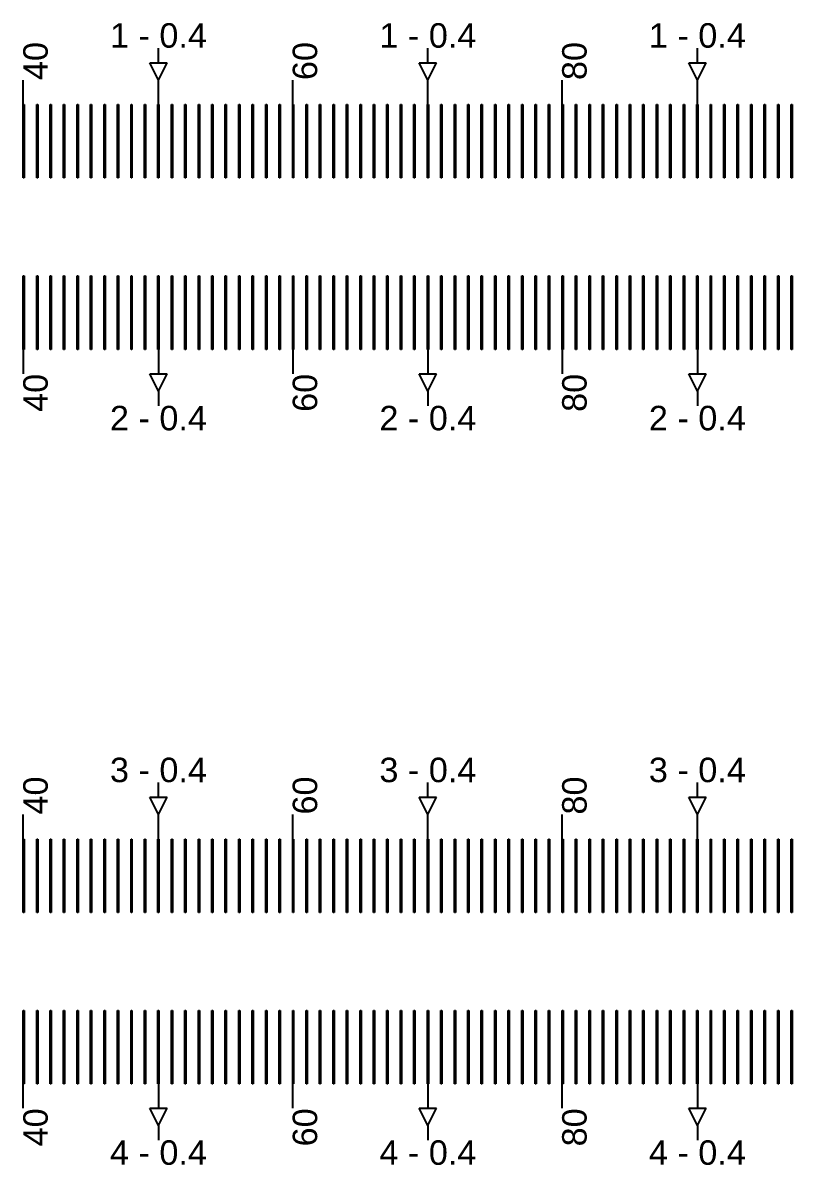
# Model space of a CAD drawing. Extents: x -119394 to 128420, y 74496 to 185496.
# Drawn here: x 38350.1 to 38664.2, y 157262.7 to 157729.2 of the extents above; entities that cross this region are included whole.
import ezdxf

# ---------------------------------------------------------------- set-up
doc = ezdxf.new("R2010")
doc.units = 13
doc.layers.add('CL - Label-1', color=120, linetype='Continuous')
doc.layers.add('CL - Label-2', color=132, linetype='Continuous')
doc.layers.add('CL - Sub-Micro', color=7, linetype='Continuous', true_color=0x47d1ff)
doc.styles.get("Standard").update_dxf_attribs({"font": 'arial.ttf'})

msp = doc.modelspace()

# ---------------------------------------------------------------- linework, layer by layer
for p, q in [((38405.49, 157712.94), (38405.49, 157718.94)), ((38515.49, 157712.94), (38515.49, 157718.94)), ((38625.49, 157712.94), (38625.49, 157718.94)), ((38350.29, 157695.86), (38350.29, 157705.86)), ((38405.49, 157695.86), (38405.49, 157705.86)), ((38460.29, 157695.86), (38460.29, 157705.86)), ((38515.49, 157695.86), (38515.49, 157705.86)), ((38570.29, 157695.86), (38570.29, 157705.86)), ((38625.49, 157695.86), (38625.49, 157705.86)), ((38350.29, 157595.86), (38350.29, 157585.86)), ((38405.49, 157595.86), (38405.49, 157585.86)), ((38460.29, 157595.86), (38460.29, 157585.86)), ((38515.49, 157595.86), (38515.49, 157585.86)), ((38570.29, 157595.86), (38570.29, 157585.86)), ((38625.49, 157595.86), (38625.49, 157585.86)), ((38405.49, 157578.79), (38405.49, 157572.79)), ((38515.49, 157578.79), (38515.49, 157572.79)), ((38625.49, 157578.79), (38625.49, 157572.79)), ((38405.49, 157412.94), (38405.49, 157418.94)), ((38515.49, 157412.94), (38515.49, 157418.94)), ((38625.49, 157412.94), (38625.49, 157418.94)), ((38350.29, 157395.86), (38350.29, 157405.86)), ((38405.49, 157395.86), (38405.49, 157405.86)), ((38460.29, 157395.86), (38460.29, 157405.86)), ((38515.49, 157395.86), (38515.49, 157405.86)), ((38570.29, 157395.86), (38570.29, 157405.86)), ((38625.49, 157395.86), (38625.49, 157405.86)), ((38350.29, 157285.86), (38350.29, 157295.86)), ((38405.49, 157295.86), (38405.49, 157285.86)), ((38460.29, 157285.86), (38460.29, 157295.86)), ((38515.49, 157295.86), (38515.49, 157285.86)), ((38570.29, 157285.86), (38570.29, 157295.86)), ((38625.49, 157295.86), (38625.49, 157285.86)), ((38405.49, 157278.79), (38405.49, 157272.79)), ((38515.49, 157278.79), (38515.49, 157272.79)), ((38625.49, 157278.79), (38625.49, 157272.79))]:
    msp.add_line(p, q)
at = {"layer": 'CL - Label-2'}
for p, q in [((38405.49, 157705.86), (38401.95, 157712.96)), ((38401.95, 157712.96), (38409.02, 157712.96)), ((38405.49, 157705.86), (38409.02, 157712.96)), ((38515.49, 157705.86), (38511.95, 157712.96)), ((38511.95, 157712.96), (38519.02, 157712.96)), ((38515.49, 157705.86), (38519.02, 157712.96)), ((38625.49, 157705.86), (38621.95, 157712.96)), ((38621.95, 157712.96), (38629.02, 157712.96)), ((38625.49, 157705.86), (38629.02, 157712.96)), ((38405.49, 157578.79), (38401.95, 157585.89)), ((38401.95, 157585.89), (38409.02, 157585.89)), ((38405.49, 157578.79), (38409.02, 157585.89)), ((38515.49, 157578.79), (38511.95, 157585.89)), ((38511.95, 157585.89), (38519.02, 157585.89)), ((38515.49, 157578.79), (38519.02, 157585.89)), ((38625.49, 157578.79), (38621.95, 157585.89)), ((38621.95, 157585.89), (38629.02, 157585.89)), ((38625.49, 157578.79), (38629.02, 157585.89)), ((38405.49, 157405.86), (38401.95, 157412.96)), ((38401.95, 157412.96), (38409.02, 157412.96)), ((38405.49, 157405.86), (38409.02, 157412.96)), ((38515.49, 157405.86), (38511.95, 157412.96)), ((38511.95, 157412.96), (38519.02, 157412.96)), ((38515.49, 157405.86), (38519.02, 157412.96)), ((38625.49, 157405.86), (38621.95, 157412.96)), ((38621.95, 157412.96), (38629.02, 157412.96)), ((38625.49, 157405.86), (38629.02, 157412.96)), ((38405.49, 157278.79), (38401.95, 157285.89)), ((38401.95, 157285.89), (38409.02, 157285.89)), ((38405.49, 157278.79), (38409.02, 157285.89)), ((38515.49, 157278.79), (38511.95, 157285.89)), ((38511.95, 157285.89), (38519.02, 157285.89)), ((38515.49, 157278.79), (38519.02, 157285.89)), ((38625.49, 157278.79), (38621.95, 157285.89)), ((38621.95, 157285.89), (38629.02, 157285.89)), ((38625.49, 157278.79), (38629.02, 157285.89))]:
    msp.add_line(p, q, dxfattribs=at)
at = {"layer": 'CL - Sub-Micro'}
for p, q in [((38350.29, 157695.86), (38350.69, 157695.86)), ((38350.29, 157665.86), (38350.29, 157695.86)), ((38350.69, 157695.86), (38350.69, 157665.86)), ((38355.79, 157695.86), (38356.19, 157695.86)), ((38355.79, 157665.86), (38355.79, 157695.86)), ((38356.19, 157695.86), (38356.19, 157665.86)), ((38361.29, 157695.86), (38361.69, 157695.86)), ((38361.29, 157665.86), (38361.29, 157695.86)), ((38361.69, 157695.86), (38361.69, 157665.86)), ((38366.79, 157695.86), (38367.19, 157695.86)), ((38366.79, 157665.86), (38366.79, 157695.86)), ((38367.19, 157695.86), (38367.19, 157665.86)), ((38372.29, 157695.86), (38372.69, 157695.86)), ((38372.29, 157665.86), (38372.29, 157695.86)), ((38372.69, 157695.86), (38372.69, 157665.86)), ((38377.79, 157695.86), (38378.19, 157695.86)), ((38377.79, 157665.86), (38377.79, 157695.86)), ((38378.19, 157695.86), (38378.19, 157665.86)), ((38383.29, 157695.86), (38383.69, 157695.86)), ((38383.29, 157665.86), (38383.29, 157695.86)), ((38383.69, 157695.86), (38383.69, 157665.86)), ((38388.79, 157695.86), (38389.19, 157695.86)), ((38388.79, 157665.86), (38388.79, 157695.86)), ((38389.19, 157695.86), (38389.19, 157665.86)), ((38394.29, 157695.86), (38394.69, 157695.86)), ((38394.29, 157665.86), (38394.29, 157695.86)), ((38394.69, 157695.86), (38394.69, 157665.86)), ((38399.79, 157695.86), (38400.19, 157695.86)), ((38399.79, 157665.86), (38399.79, 157695.86)), ((38400.19, 157695.86), (38400.19, 157665.86)), ((38405.29, 157695.86), (38405.69, 157695.86)), ((38405.29, 157665.86), (38405.29, 157695.86)), ((38405.69, 157695.86), (38405.69, 157665.86)), ((38410.79, 157695.86), (38411.19, 157695.86)), ((38410.79, 157665.86), (38410.79, 157695.86)), ((38411.19, 157695.86), (38411.19, 157665.86)), ((38416.29, 157695.86), (38416.69, 157695.86)), ((38416.29, 157665.86), (38416.29, 157695.86)), ((38416.69, 157695.86), (38416.69, 157665.86)), ((38421.79, 157695.86), (38422.19, 157695.86)), ((38421.79, 157665.86), (38421.79, 157695.86)), ((38422.19, 157695.86), (38422.19, 157665.86)), ((38427.29, 157695.86), (38427.69, 157695.86)), ((38427.29, 157665.86), (38427.29, 157695.86)), ((38427.69, 157695.86), (38427.69, 157665.86)), ((38432.79, 157695.86), (38433.19, 157695.86)), ((38432.79, 157665.86), (38432.79, 157695.86)), ((38433.19, 157695.86), (38433.19, 157665.86)), ((38438.29, 157695.86), (38438.69, 157695.86)), ((38438.29, 157665.86), (38438.29, 157695.86)), ((38438.69, 157695.86), (38438.69, 157665.86)), ((38443.79, 157695.86), (38444.19, 157695.86)), ((38443.79, 157665.86), (38443.79, 157695.86)), ((38444.19, 157695.86), (38444.19, 157665.86)), ((38449.29, 157695.86), (38449.69, 157695.86)), ((38449.29, 157665.86), (38449.29, 157695.86)), ((38449.69, 157695.86), (38449.69, 157665.86)), ((38454.79, 157695.86), (38455.19, 157695.86)), ((38454.79, 157665.86), (38454.79, 157695.86)), ((38455.19, 157695.86), (38455.19, 157665.86)), ((38460.29, 157695.86), (38460.69, 157695.86)), ((38460.29, 157665.86), (38460.29, 157695.86)), ((38460.69, 157695.86), (38460.69, 157665.86)), ((38465.79, 157695.86), (38466.19, 157695.86)), ((38465.79, 157665.86), (38465.79, 157695.86)), ((38466.19, 157695.86), (38466.19, 157665.86)), ((38471.29, 157695.86), (38471.69, 157695.86)), ((38471.29, 157665.86), (38471.29, 157695.86)), ((38471.69, 157695.86), (38471.69, 157665.86)), ((38476.79, 157695.86), (38477.19, 157695.86)), ((38476.79, 157665.86), (38476.79, 157695.86)), ((38477.19, 157695.86), (38477.19, 157665.86)), ((38482.29, 157695.86), (38482.69, 157695.86)), ((38482.29, 157665.86), (38482.29, 157695.86)), ((38482.69, 157695.86), (38482.69, 157665.86)), ((38487.79, 157695.86), (38488.19, 157695.86)), ((38487.79, 157665.86), (38487.79, 157695.86)), ((38488.19, 157695.86), (38488.19, 157665.86)), ((38493.29, 157695.86), (38493.69, 157695.86)), ((38493.29, 157665.86), (38493.29, 157695.86)), ((38493.69, 157695.86), (38493.69, 157665.86)), ((38498.79, 157695.86), (38499.19, 157695.86)), ((38498.79, 157665.86), (38498.79, 157695.86)), ((38499.19, 157695.86), (38499.19, 157665.86)), ((38504.29, 157695.86), (38504.69, 157695.86)), ((38504.29, 157665.86), (38504.29, 157695.86)), ((38504.69, 157695.86), (38504.69, 157665.86)), ((38509.79, 157695.86), (38510.19, 157695.86)), ((38509.79, 157665.86), (38509.79, 157695.86)), ((38510.19, 157695.86), (38510.19, 157665.86)), ((38515.29, 157695.86), (38515.69, 157695.86)), ((38515.29, 157665.86), (38515.29, 157695.86)), ((38515.69, 157695.86), (38515.69, 157665.86)), ((38520.79, 157695.86), (38521.19, 157695.86)), ((38520.79, 157665.86), (38520.79, 157695.86)), ((38521.19, 157695.86), (38521.19, 157665.86)), ((38526.29, 157695.86), (38526.69, 157695.86)), ((38526.29, 157665.86), (38526.29, 157695.86)), ((38526.69, 157695.86), (38526.69, 157665.86)), ((38531.79, 157695.86), (38532.19, 157695.86)), ((38531.79, 157665.86), (38531.79, 157695.86)), ((38532.19, 157695.86), (38532.19, 157665.86)), ((38537.29, 157695.86), (38537.69, 157695.86)), ((38537.29, 157665.86), (38537.29, 157695.86)), ((38537.69, 157695.86), (38537.69, 157665.86)), ((38542.79, 157695.86), (38543.19, 157695.86)), ((38542.79, 157665.86), (38542.79, 157695.86)), ((38543.19, 157695.86), (38543.19, 157665.86)), ((38548.29, 157695.86), (38548.69, 157695.86)), ((38548.29, 157665.86), (38548.29, 157695.86)), ((38548.69, 157695.86), (38548.69, 157665.86)), ((38553.79, 157695.86), (38554.19, 157695.86)), ((38553.79, 157665.86), (38553.79, 157695.86)), ((38554.19, 157695.86), (38554.19, 157665.86)), ((38559.29, 157695.86), (38559.69, 157695.86)), ((38559.29, 157665.86), (38559.29, 157695.86)), ((38559.69, 157695.86), (38559.69, 157665.86)), ((38564.79, 157695.86), (38565.19, 157695.86)), ((38564.79, 157665.86), (38564.79, 157695.86)), ((38565.19, 157695.86), (38565.19, 157665.86)), ((38570.29, 157695.86), (38570.69, 157695.86)), ((38570.29, 157665.86), (38570.29, 157695.86)), ((38570.69, 157695.86), (38570.69, 157665.86)), ((38575.79, 157695.86), (38576.19, 157695.86)), ((38575.79, 157665.86), (38575.79, 157695.86)), ((38576.19, 157695.86), (38576.19, 157665.86)), ((38581.29, 157695.86), (38581.69, 157695.86)), ((38581.29, 157665.86), (38581.29, 157695.86)), ((38581.69, 157695.86), (38581.69, 157665.86)), ((38586.79, 157695.86), (38587.19, 157695.86)), ((38586.79, 157665.86), (38586.79, 157695.86)), ((38587.19, 157695.86), (38587.19, 157665.86)), ((38592.29, 157695.86), (38592.69, 157695.86)), ((38592.29, 157665.86), (38592.29, 157695.86)), ((38592.69, 157695.86), (38592.69, 157665.86)), ((38597.79, 157695.86), (38598.19, 157695.86)), ((38597.79, 157665.86), (38597.79, 157695.86)), ((38598.19, 157695.86), (38598.19, 157665.86)), ((38603.29, 157695.86), (38603.69, 157695.86)), ((38603.29, 157665.86), (38603.29, 157695.86)), ((38603.69, 157695.86), (38603.69, 157665.86)), ((38608.79, 157695.86), (38609.19, 157695.86)), ((38608.79, 157665.86), (38608.79, 157695.86)), ((38609.19, 157695.86), (38609.19, 157665.86)), ((38614.29, 157695.86), (38614.69, 157695.86)), ((38614.29, 157665.86), (38614.29, 157695.86)), ((38614.69, 157695.86), (38614.69, 157665.86)), ((38619.79, 157695.86), (38620.19, 157695.86)), ((38619.79, 157665.86), (38619.79, 157695.86)), ((38620.19, 157695.86), (38620.19, 157665.86)), ((38625.29, 157695.86), (38625.69, 157695.86)), ((38625.29, 157665.86), (38625.29, 157695.86)), ((38625.69, 157695.86), (38625.69, 157665.86)), ((38630.79, 157695.86), (38631.19, 157695.86)), ((38630.79, 157665.86), (38630.79, 157695.86)), ((38631.19, 157695.86), (38631.19, 157665.86)), ((38636.29, 157695.86), (38636.69, 157695.86)), ((38636.29, 157665.86), (38636.29, 157695.86)), ((38636.69, 157695.86), (38636.69, 157665.86)), ((38641.79, 157695.86), (38642.19, 157695.86)), ((38641.79, 157665.86), (38641.79, 157695.86)), ((38642.19, 157695.86), (38642.19, 157665.86)), ((38647.29, 157695.86), (38647.69, 157695.86)), ((38647.29, 157665.86), (38647.29, 157695.86)), ((38647.69, 157695.86), (38647.69, 157665.86)), ((38652.79, 157695.86), (38653.19, 157695.86)), ((38652.79, 157665.86), (38652.79, 157695.86)), ((38653.19, 157695.86), (38653.19, 157665.86)), ((38658.29, 157695.86), (38658.69, 157695.86)), ((38658.29, 157665.86), (38658.29, 157695.86)), ((38658.69, 157695.86), (38658.69, 157665.86)), ((38663.79, 157695.86), (38664.19, 157695.86)), ((38663.79, 157665.86), (38663.79, 157695.86)), ((38664.19, 157695.86), (38664.19, 157665.86)), ((38350.69, 157665.86), (38350.29, 157665.86)), ((38356.19, 157665.86), (38355.79, 157665.86)), ((38361.69, 157665.86), (38361.29, 157665.86)), ((38367.19, 157665.86), (38366.79, 157665.86)), ((38372.69, 157665.86), (38372.29, 157665.86)), ((38378.19, 157665.86), (38377.79, 157665.86)), ((38383.69, 157665.86), (38383.29, 157665.86)), ((38389.19, 157665.86), (38388.79, 157665.86)), ((38394.69, 157665.86), (38394.29, 157665.86)), ((38400.19, 157665.86), (38399.79, 157665.86)), ((38405.69, 157665.86), (38405.29, 157665.86)), ((38411.19, 157665.86), (38410.79, 157665.86)), ((38416.69, 157665.86), (38416.29, 157665.86)), ((38422.19, 157665.86), (38421.79, 157665.86)), ((38427.69, 157665.86), (38427.29, 157665.86)), ((38433.19, 157665.86), (38432.79, 157665.86)), ((38438.69, 157665.86), (38438.29, 157665.86)), ((38444.19, 157665.86), (38443.79, 157665.86)), ((38449.69, 157665.86), (38449.29, 157665.86)), ((38455.19, 157665.86), (38454.79, 157665.86)), ((38460.69, 157665.86), (38460.29, 157665.86)), ((38466.19, 157665.86), (38465.79, 157665.86)), ((38471.69, 157665.86), (38471.29, 157665.86)), ((38477.19, 157665.86), (38476.79, 157665.86)), ((38482.69, 157665.86), (38482.29, 157665.86)), ((38488.19, 157665.86), (38487.79, 157665.86)), ((38493.69, 157665.86), (38493.29, 157665.86)), ((38499.19, 157665.86), (38498.79, 157665.86)), ((38504.69, 157665.86), (38504.29, 157665.86)), ((38510.19, 157665.86), (38509.79, 157665.86)), ((38515.69, 157665.86), (38515.29, 157665.86)), ((38521.19, 157665.86), (38520.79, 157665.86)), ((38526.69, 157665.86), (38526.29, 157665.86)), ((38532.19, 157665.86), (38531.79, 157665.86)), ((38537.69, 157665.86), (38537.29, 157665.86)), ((38543.19, 157665.86), (38542.79, 157665.86)), ((38548.69, 157665.86), (38548.29, 157665.86)), ((38554.19, 157665.86), (38553.79, 157665.86)), ((38559.69, 157665.86), (38559.29, 157665.86)), ((38565.19, 157665.86), (38564.79, 157665.86)), ((38570.69, 157665.86), (38570.29, 157665.86)), ((38576.19, 157665.86), (38575.79, 157665.86)), ((38581.69, 157665.86), (38581.29, 157665.86)), ((38587.19, 157665.86), (38586.79, 157665.86)), ((38592.69, 157665.86), (38592.29, 157665.86)), ((38598.19, 157665.86), (38597.79, 157665.86)), ((38603.69, 157665.86), (38603.29, 157665.86)), ((38609.19, 157665.86), (38608.79, 157665.86)), ((38614.69, 157665.86), (38614.29, 157665.86)), ((38620.19, 157665.86), (38619.79, 157665.86)), ((38625.69, 157665.86), (38625.29, 157665.86)), ((38631.19, 157665.86), (38630.79, 157665.86)), ((38636.69, 157665.86), (38636.29, 157665.86)), ((38642.19, 157665.86), (38641.79, 157665.86)), ((38647.69, 157665.86), (38647.29, 157665.86)), ((38653.19, 157665.86), (38652.79, 157665.86)), ((38658.69, 157665.86), (38658.29, 157665.86)), ((38664.19, 157665.86), (38663.79, 157665.86)), ((38350.29, 157625.86), (38350.69, 157625.86)), ((38350.29, 157595.86), (38350.29, 157625.86)), ((38350.69, 157625.86), (38350.69, 157595.86)), ((38355.79, 157625.86), (38356.19, 157625.86)), ((38355.79, 157595.86), (38355.79, 157625.86)), ((38356.19, 157625.86), (38356.19, 157595.86)), ((38361.29, 157625.86), (38361.69, 157625.86)), ((38361.29, 157595.86), (38361.29, 157625.86)), ((38361.69, 157625.86), (38361.69, 157595.86)), ((38366.79, 157625.86), (38367.19, 157625.86)), ((38366.79, 157595.86), (38366.79, 157625.86)), ((38367.19, 157625.86), (38367.19, 157595.86)), ((38372.29, 157625.86), (38372.69, 157625.86)), ((38372.29, 157595.86), (38372.29, 157625.86)), ((38372.69, 157625.86), (38372.69, 157595.86)), ((38377.79, 157625.86), (38378.19, 157625.86)), ((38377.79, 157595.86), (38377.79, 157625.86)), ((38378.19, 157625.86), (38378.19, 157595.86)), ((38383.29, 157625.86), (38383.69, 157625.86)), ((38383.29, 157595.86), (38383.29, 157625.86)), ((38383.69, 157625.86), (38383.69, 157595.86)), ((38388.79, 157625.86), (38389.19, 157625.86)), ((38388.79, 157595.86), (38388.79, 157625.86)), ((38389.19, 157625.86), (38389.19, 157595.86)), ((38394.29, 157625.86), (38394.69, 157625.86)), ((38394.29, 157595.86), (38394.29, 157625.86)), ((38394.69, 157625.86), (38394.69, 157595.86)), ((38399.79, 157625.86), (38400.19, 157625.86)), ((38399.79, 157595.86), (38399.79, 157625.86)), ((38400.19, 157625.86), (38400.19, 157595.86)), ((38405.29, 157625.86), (38405.69, 157625.86)), ((38405.29, 157595.86), (38405.29, 157625.86)), ((38405.69, 157625.86), (38405.69, 157595.86)), ((38410.79, 157625.86), (38411.19, 157625.86)), ((38410.79, 157595.86), (38410.79, 157625.86)), ((38411.19, 157625.86), (38411.19, 157595.86)), ((38416.29, 157625.86), (38416.69, 157625.86)), ((38416.29, 157595.86), (38416.29, 157625.86)), ((38416.69, 157625.86), (38416.69, 157595.86)), ((38421.79, 157625.86), (38422.19, 157625.86)), ((38421.79, 157595.86), (38421.79, 157625.86)), ((38422.19, 157625.86), (38422.19, 157595.86)), ((38427.29, 157625.86), (38427.69, 157625.86)), ((38427.29, 157595.86), (38427.29, 157625.86)), ((38427.69, 157625.86), (38427.69, 157595.86)), ((38432.79, 157625.86), (38433.19, 157625.86)), ((38432.79, 157595.86), (38432.79, 157625.86)), ((38433.19, 157625.86), (38433.19, 157595.86)), ((38438.29, 157625.86), (38438.69, 157625.86)), ((38438.29, 157595.86), (38438.29, 157625.86)), ((38438.69, 157625.86), (38438.69, 157595.86)), ((38443.79, 157625.86), (38444.19, 157625.86)), ((38443.79, 157595.86), (38443.79, 157625.86)), ((38444.19, 157625.86), (38444.19, 157595.86)), ((38449.29, 157625.86), (38449.69, 157625.86)), ((38449.29, 157595.86), (38449.29, 157625.86)), ((38449.69, 157625.86), (38449.69, 157595.86)), ((38454.79, 157625.86), (38455.19, 157625.86)), ((38454.79, 157595.86), (38454.79, 157625.86)), ((38455.19, 157625.86), (38455.19, 157595.86)), ((38460.29, 157625.86), (38460.69, 157625.86)), ((38460.29, 157595.86), (38460.29, 157625.86)), ((38460.69, 157625.86), (38460.69, 157595.86)), ((38465.79, 157625.86), (38466.19, 157625.86)), ((38465.79, 157595.86), (38465.79, 157625.86)), ((38466.19, 157625.86), (38466.19, 157595.86)), ((38471.29, 157625.86), (38471.69, 157625.86)), ((38471.29, 157595.86), (38471.29, 157625.86)), ((38471.69, 157625.86), (38471.69, 157595.86)), ((38476.79, 157625.86), (38477.19, 157625.86)), ((38476.79, 157595.86), (38476.79, 157625.86)), ((38477.19, 157625.86), (38477.19, 157595.86)), ((38482.29, 157625.86), (38482.69, 157625.86)), ((38482.29, 157595.86), (38482.29, 157625.86)), ((38482.69, 157625.86), (38482.69, 157595.86)), ((38487.79, 157625.86), (38488.19, 157625.86)), ((38487.79, 157595.86), (38487.79, 157625.86)), ((38488.19, 157625.86), (38488.19, 157595.86)), ((38493.29, 157625.86), (38493.69, 157625.86)), ((38493.29, 157595.86), (38493.29, 157625.86)), ((38493.69, 157625.86), (38493.69, 157595.86)), ((38498.79, 157625.86), (38499.19, 157625.86)), ((38498.79, 157595.86), (38498.79, 157625.86)), ((38499.19, 157625.86), (38499.19, 157595.86)), ((38504.29, 157625.86), (38504.69, 157625.86)), ((38504.29, 157595.86), (38504.29, 157625.86)), ((38504.69, 157625.86), (38504.69, 157595.86)), ((38509.79, 157625.86), (38510.19, 157625.86)), ((38509.79, 157595.86), (38509.79, 157625.86)), ((38510.19, 157625.86), (38510.19, 157595.86)), ((38515.29, 157625.86), (38515.69, 157625.86)), ((38515.29, 157595.86), (38515.29, 157625.86)), ((38515.69, 157625.86), (38515.69, 157595.86)), ((38520.79, 157625.86), (38521.19, 157625.86)), ((38520.79, 157595.86), (38520.79, 157625.86)), ((38521.19, 157625.86), (38521.19, 157595.86)), ((38526.29, 157625.86), (38526.69, 157625.86)), ((38526.29, 157595.86), (38526.29, 157625.86)), ((38526.69, 157625.86), (38526.69, 157595.86)), ((38531.79, 157625.86), (38532.19, 157625.86)), ((38531.79, 157595.86), (38531.79, 157625.86)), ((38532.19, 157625.86), (38532.19, 157595.86)), ((38537.29, 157625.86), (38537.69, 157625.86)), ((38537.29, 157595.86), (38537.29, 157625.86)), ((38537.69, 157625.86), (38537.69, 157595.86)), ((38542.79, 157625.86), (38543.19, 157625.86)), ((38542.79, 157595.86), (38542.79, 157625.86)), ((38543.19, 157625.86), (38543.19, 157595.86)), ((38548.29, 157625.86), (38548.69, 157625.86)), ((38548.29, 157595.86), (38548.29, 157625.86)), ((38548.69, 157625.86), (38548.69, 157595.86)), ((38553.79, 157625.86), (38554.19, 157625.86)), ((38553.79, 157595.86), (38553.79, 157625.86)), ((38554.19, 157625.86), (38554.19, 157595.86)), ((38559.29, 157625.86), (38559.69, 157625.86)), ((38559.29, 157595.86), (38559.29, 157625.86)), ((38559.69, 157625.86), (38559.69, 157595.86)), ((38564.79, 157625.86), (38565.19, 157625.86)), ((38564.79, 157595.86), (38564.79, 157625.86)), ((38565.19, 157625.86), (38565.19, 157595.86)), ((38570.29, 157625.86), (38570.69, 157625.86)), ((38570.29, 157595.86), (38570.29, 157625.86)), ((38570.69, 157625.86), (38570.69, 157595.86)), ((38575.79, 157625.86), (38576.19, 157625.86)), ((38575.79, 157595.86), (38575.79, 157625.86)), ((38576.19, 157625.86), (38576.19, 157595.86)), ((38581.29, 157625.86), (38581.69, 157625.86)), ((38581.29, 157595.86), (38581.29, 157625.86)), ((38581.69, 157625.86), (38581.69, 157595.86)), ((38586.79, 157625.86), (38587.19, 157625.86)), ((38586.79, 157595.86), (38586.79, 157625.86)), ((38587.19, 157625.86), (38587.19, 157595.86)), ((38592.29, 157625.86), (38592.69, 157625.86)), ((38592.29, 157595.86), (38592.29, 157625.86)), ((38592.69, 157625.86), (38592.69, 157595.86)), ((38597.79, 157625.86), (38598.19, 157625.86)), ((38597.79, 157595.86), (38597.79, 157625.86)), ((38598.19, 157625.86), (38598.19, 157595.86)), ((38603.29, 157625.86), (38603.69, 157625.86)), ((38603.29, 157595.86), (38603.29, 157625.86)), ((38603.69, 157625.86), (38603.69, 157595.86)), ((38608.79, 157625.86), (38609.19, 157625.86)), ((38608.79, 157595.86), (38608.79, 157625.86)), ((38609.19, 157625.86), (38609.19, 157595.86)), ((38614.29, 157625.86), (38614.69, 157625.86)), ((38614.29, 157595.86), (38614.29, 157625.86)), ((38614.69, 157625.86), (38614.69, 157595.86)), ((38619.79, 157625.86), (38620.19, 157625.86)), ((38619.79, 157595.86), (38619.79, 157625.86)), ((38620.19, 157625.86), (38620.19, 157595.86)), ((38625.29, 157625.86), (38625.69, 157625.86)), ((38625.29, 157595.86), (38625.29, 157625.86)), ((38625.69, 157625.86), (38625.69, 157595.86)), ((38630.79, 157625.86), (38631.19, 157625.86)), ((38630.79, 157595.86), (38630.79, 157625.86)), ((38631.19, 157625.86), (38631.19, 157595.86)), ((38636.29, 157625.86), (38636.69, 157625.86)), ((38636.29, 157595.86), (38636.29, 157625.86)), ((38636.69, 157625.86), (38636.69, 157595.86)), ((38641.79, 157625.86), (38642.19, 157625.86)), ((38641.79, 157595.86), (38641.79, 157625.86)), ((38642.19, 157625.86), (38642.19, 157595.86)), ((38647.29, 157625.86), (38647.69, 157625.86)), ((38647.29, 157595.86), (38647.29, 157625.86)), ((38647.69, 157625.86), (38647.69, 157595.86)), ((38652.79, 157625.86), (38653.19, 157625.86)), ((38652.79, 157595.86), (38652.79, 157625.86)), ((38653.19, 157625.86), (38653.19, 157595.86)), ((38658.29, 157625.86), (38658.69, 157625.86)), ((38658.29, 157595.86), (38658.29, 157625.86)), ((38658.69, 157625.86), (38658.69, 157595.86)), ((38663.79, 157625.86), (38664.19, 157625.86)), ((38663.79, 157595.86), (38663.79, 157625.86)), ((38664.19, 157625.86), (38664.19, 157595.86)), ((38350.69, 157595.86), (38350.29, 157595.86)), ((38356.19, 157595.86), (38355.79, 157595.86)), ((38361.69, 157595.86), (38361.29, 157595.86)), ((38367.19, 157595.86), (38366.79, 157595.86)), ((38372.69, 157595.86), (38372.29, 157595.86)), ((38378.19, 157595.86), (38377.79, 157595.86)), ((38383.69, 157595.86), (38383.29, 157595.86)), ((38389.19, 157595.86), (38388.79, 157595.86)), ((38394.69, 157595.86), (38394.29, 157595.86)), ((38400.19, 157595.86), (38399.79, 157595.86)), ((38405.69, 157595.86), (38405.29, 157595.86)), ((38411.19, 157595.86), (38410.79, 157595.86)), ((38416.69, 157595.86), (38416.29, 157595.86)), ((38422.19, 157595.86), (38421.79, 157595.86)), ((38427.69, 157595.86), (38427.29, 157595.86)), ((38433.19, 157595.86), (38432.79, 157595.86)), ((38438.69, 157595.86), (38438.29, 157595.86)), ((38444.19, 157595.86), (38443.79, 157595.86)), ((38449.69, 157595.86), (38449.29, 157595.86)), ((38455.19, 157595.86), (38454.79, 157595.86)), ((38460.69, 157595.86), (38460.29, 157595.86)), ((38466.19, 157595.86), (38465.79, 157595.86)), ((38471.69, 157595.86), (38471.29, 157595.86)), ((38477.19, 157595.86), (38476.79, 157595.86)), ((38482.69, 157595.86), (38482.29, 157595.86)), ((38488.19, 157595.86), (38487.79, 157595.86)), ((38493.69, 157595.86), (38493.29, 157595.86)), ((38499.19, 157595.86), (38498.79, 157595.86)), ((38504.69, 157595.86), (38504.29, 157595.86)), ((38510.19, 157595.86), (38509.79, 157595.86)), ((38515.69, 157595.86), (38515.29, 157595.86)), ((38521.19, 157595.86), (38520.79, 157595.86)), ((38526.69, 157595.86), (38526.29, 157595.86)), ((38532.19, 157595.86), (38531.79, 157595.86)), ((38537.69, 157595.86), (38537.29, 157595.86)), ((38543.19, 157595.86), (38542.79, 157595.86)), ((38548.69, 157595.86), (38548.29, 157595.86)), ((38554.19, 157595.86), (38553.79, 157595.86)), ((38559.69, 157595.86), (38559.29, 157595.86)), ((38565.19, 157595.86), (38564.79, 157595.86)), ((38570.69, 157595.86), (38570.29, 157595.86)), ((38576.19, 157595.86), (38575.79, 157595.86)), ((38581.69, 157595.86), (38581.29, 157595.86)), ((38587.19, 157595.86), (38586.79, 157595.86)), ((38592.69, 157595.86), (38592.29, 157595.86)), ((38598.19, 157595.86), (38597.79, 157595.86)), ((38603.69, 157595.86), (38603.29, 157595.86)), ((38609.19, 157595.86), (38608.79, 157595.86)), ((38614.69, 157595.86), (38614.29, 157595.86)), ((38620.19, 157595.86), (38619.79, 157595.86)), ((38625.69, 157595.86), (38625.29, 157595.86)), ((38631.19, 157595.86), (38630.79, 157595.86)), ((38636.69, 157595.86), (38636.29, 157595.86)), ((38642.19, 157595.86), (38641.79, 157595.86)), ((38647.69, 157595.86), (38647.29, 157595.86)), ((38653.19, 157595.86), (38652.79, 157595.86)), ((38658.69, 157595.86), (38658.29, 157595.86)), ((38664.19, 157595.86), (38663.79, 157595.86)), ((38350.29, 157395.86), (38350.69, 157395.86)), ((38350.29, 157365.86), (38350.29, 157395.86)), ((38350.69, 157395.86), (38350.69, 157365.86)), ((38355.79, 157395.86), (38356.19, 157395.86)), ((38355.79, 157365.86), (38355.79, 157395.86)), ((38356.19, 157395.86), (38356.19, 157365.86)), ((38361.29, 157395.86), (38361.69, 157395.86)), ((38361.29, 157365.86), (38361.29, 157395.86)), ((38361.69, 157395.86), (38361.69, 157365.86)), ((38366.79, 157395.86), (38367.19, 157395.86)), ((38366.79, 157365.86), (38366.79, 157395.86)), ((38367.19, 157395.86), (38367.19, 157365.86)), ((38372.29, 157395.86), (38372.69, 157395.86)), ((38372.29, 157365.86), (38372.29, 157395.86)), ((38372.69, 157395.86), (38372.69, 157365.86)), ((38377.79, 157395.86), (38378.19, 157395.86)), ((38377.79, 157365.86), (38377.79, 157395.86)), ((38378.19, 157395.86), (38378.19, 157365.86)), ((38383.29, 157395.86), (38383.69, 157395.86)), ((38383.29, 157365.86), (38383.29, 157395.86)), ((38383.69, 157395.86), (38383.69, 157365.86)), ((38388.79, 157395.86), (38389.19, 157395.86)), ((38388.79, 157365.86), (38388.79, 157395.86)), ((38389.19, 157395.86), (38389.19, 157365.86)), ((38394.29, 157395.86), (38394.69, 157395.86)), ((38394.29, 157365.86), (38394.29, 157395.86)), ((38394.69, 157395.86), (38394.69, 157365.86)), ((38399.79, 157395.86), (38400.19, 157395.86)), ((38399.79, 157365.86), (38399.79, 157395.86)), ((38400.19, 157395.86), (38400.19, 157365.86)), ((38405.29, 157395.86), (38405.69, 157395.86)), ((38405.29, 157365.86), (38405.29, 157395.86)), ((38405.69, 157395.86), (38405.69, 157365.86)), ((38410.79, 157395.86), (38411.19, 157395.86)), ((38410.79, 157365.86), (38410.79, 157395.86)), ((38411.19, 157395.86), (38411.19, 157365.86)), ((38416.29, 157395.86), (38416.69, 157395.86)), ((38416.29, 157365.86), (38416.29, 157395.86)), ((38416.69, 157395.86), (38416.69, 157365.86)), ((38421.79, 157395.86), (38422.19, 157395.86)), ((38421.79, 157365.86), (38421.79, 157395.86)), ((38422.19, 157395.86), (38422.19, 157365.86)), ((38427.29, 157395.86), (38427.69, 157395.86)), ((38427.29, 157365.86), (38427.29, 157395.86)), ((38427.69, 157395.86), (38427.69, 157365.86)), ((38432.79, 157395.86), (38433.19, 157395.86)), ((38432.79, 157365.86), (38432.79, 157395.86)), ((38433.19, 157395.86), (38433.19, 157365.86)), ((38438.29, 157395.86), (38438.69, 157395.86)), ((38438.29, 157365.86), (38438.29, 157395.86)), ((38438.69, 157395.86), (38438.69, 157365.86)), ((38443.79, 157395.86), (38444.19, 157395.86)), ((38443.79, 157365.86), (38443.79, 157395.86)), ((38444.19, 157395.86), (38444.19, 157365.86)), ((38449.29, 157395.86), (38449.69, 157395.86)), ((38449.29, 157365.86), (38449.29, 157395.86)), ((38449.69, 157395.86), (38449.69, 157365.86)), ((38454.79, 157395.86), (38455.19, 157395.86)), ((38454.79, 157365.86), (38454.79, 157395.86)), ((38455.19, 157395.86), (38455.19, 157365.86)), ((38460.29, 157395.86), (38460.69, 157395.86)), ((38460.29, 157365.86), (38460.29, 157395.86)), ((38460.69, 157395.86), (38460.69, 157365.86)), ((38465.79, 157395.86), (38466.19, 157395.86)), ((38465.79, 157365.86), (38465.79, 157395.86)), ((38466.19, 157395.86), (38466.19, 157365.86)), ((38471.29, 157395.86), (38471.69, 157395.86)), ((38471.29, 157365.86), (38471.29, 157395.86)), ((38471.69, 157395.86), (38471.69, 157365.86)), ((38476.79, 157395.86), (38477.19, 157395.86)), ((38476.79, 157365.86), (38476.79, 157395.86)), ((38477.19, 157395.86), (38477.19, 157365.86)), ((38482.29, 157395.86), (38482.69, 157395.86)), ((38482.29, 157365.86), (38482.29, 157395.86)), ((38482.69, 157395.86), (38482.69, 157365.86)), ((38487.79, 157395.86), (38488.19, 157395.86)), ((38487.79, 157365.86), (38487.79, 157395.86)), ((38488.19, 157395.86), (38488.19, 157365.86)), ((38493.29, 157395.86), (38493.69, 157395.86)), ((38493.29, 157365.86), (38493.29, 157395.86)), ((38493.69, 157395.86), (38493.69, 157365.86)), ((38498.79, 157395.86), (38499.19, 157395.86)), ((38498.79, 157365.86), (38498.79, 157395.86)), ((38499.19, 157395.86), (38499.19, 157365.86)), ((38504.29, 157395.86), (38504.69, 157395.86)), ((38504.29, 157365.86), (38504.29, 157395.86)), ((38504.69, 157395.86), (38504.69, 157365.86)), ((38509.79, 157395.86), (38510.19, 157395.86)), ((38509.79, 157365.86), (38509.79, 157395.86)), ((38510.19, 157395.86), (38510.19, 157365.86)), ((38515.29, 157395.86), (38515.69, 157395.86)), ((38515.29, 157365.86), (38515.29, 157395.86)), ((38515.69, 157395.86), (38515.69, 157365.86)), ((38520.79, 157395.86), (38521.19, 157395.86)), ((38520.79, 157365.86), (38520.79, 157395.86)), ((38521.19, 157395.86), (38521.19, 157365.86)), ((38526.29, 157395.86), (38526.69, 157395.86)), ((38526.29, 157365.86), (38526.29, 157395.86)), ((38526.69, 157395.86), (38526.69, 157365.86)), ((38531.79, 157395.86), (38532.19, 157395.86)), ((38531.79, 157365.86), (38531.79, 157395.86)), ((38532.19, 157395.86), (38532.19, 157365.86)), ((38537.29, 157395.86), (38537.69, 157395.86)), ((38537.29, 157365.86), (38537.29, 157395.86)), ((38537.69, 157395.86), (38537.69, 157365.86)), ((38542.79, 157395.86), (38543.19, 157395.86)), ((38542.79, 157365.86), (38542.79, 157395.86)), ((38543.19, 157395.86), (38543.19, 157365.86)), ((38548.29, 157395.86), (38548.69, 157395.86)), ((38548.29, 157365.86), (38548.29, 157395.86)), ((38548.69, 157395.86), (38548.69, 157365.86)), ((38553.79, 157395.86), (38554.19, 157395.86)), ((38553.79, 157365.86), (38553.79, 157395.86)), ((38554.19, 157395.86), (38554.19, 157365.86)), ((38559.29, 157395.86), (38559.69, 157395.86)), ((38559.29, 157365.86), (38559.29, 157395.86)), ((38559.69, 157395.86), (38559.69, 157365.86)), ((38564.79, 157395.86), (38565.19, 157395.86)), ((38564.79, 157365.86), (38564.79, 157395.86)), ((38565.19, 157395.86), (38565.19, 157365.86)), ((38570.29, 157395.86), (38570.69, 157395.86)), ((38570.29, 157365.86), (38570.29, 157395.86)), ((38570.69, 157395.86), (38570.69, 157365.86)), ((38575.79, 157395.86), (38576.19, 157395.86)), ((38575.79, 157365.86), (38575.79, 157395.86)), ((38576.19, 157395.86), (38576.19, 157365.86)), ((38581.29, 157395.86), (38581.69, 157395.86)), ((38581.29, 157365.86), (38581.29, 157395.86)), ((38581.69, 157395.86), (38581.69, 157365.86)), ((38586.79, 157395.86), (38587.19, 157395.86)), ((38586.79, 157365.86), (38586.79, 157395.86)), ((38587.19, 157395.86), (38587.19, 157365.86)), ((38592.29, 157395.86), (38592.69, 157395.86)), ((38592.29, 157365.86), (38592.29, 157395.86)), ((38592.69, 157395.86), (38592.69, 157365.86)), ((38597.79, 157395.86), (38598.19, 157395.86)), ((38597.79, 157365.86), (38597.79, 157395.86)), ((38598.19, 157395.86), (38598.19, 157365.86)), ((38603.29, 157395.86), (38603.69, 157395.86)), ((38603.29, 157365.86), (38603.29, 157395.86)), ((38603.69, 157395.86), (38603.69, 157365.86)), ((38608.79, 157395.86), (38609.19, 157395.86)), ((38608.79, 157365.86), (38608.79, 157395.86)), ((38609.19, 157395.86), (38609.19, 157365.86)), ((38614.29, 157395.86), (38614.69, 157395.86)), ((38614.29, 157365.86), (38614.29, 157395.86)), ((38614.69, 157395.86), (38614.69, 157365.86)), ((38619.79, 157395.86), (38620.19, 157395.86)), ((38619.79, 157365.86), (38619.79, 157395.86)), ((38620.19, 157395.86), (38620.19, 157365.86)), ((38625.29, 157395.86), (38625.69, 157395.86)), ((38625.29, 157365.86), (38625.29, 157395.86)), ((38625.69, 157395.86), (38625.69, 157365.86)), ((38630.79, 157395.86), (38631.19, 157395.86)), ((38630.79, 157365.86), (38630.79, 157395.86)), ((38631.19, 157395.86), (38631.19, 157365.86)), ((38636.29, 157395.86), (38636.69, 157395.86)), ((38636.29, 157365.86), (38636.29, 157395.86)), ((38636.69, 157395.86), (38636.69, 157365.86)), ((38641.79, 157395.86), (38642.19, 157395.86)), ((38641.79, 157365.86), (38641.79, 157395.86)), ((38642.19, 157395.86), (38642.19, 157365.86)), ((38647.29, 157395.86), (38647.69, 157395.86)), ((38647.29, 157365.86), (38647.29, 157395.86)), ((38647.69, 157395.86), (38647.69, 157365.86)), ((38652.79, 157395.86), (38653.19, 157395.86)), ((38652.79, 157365.86), (38652.79, 157395.86)), ((38653.19, 157395.86), (38653.19, 157365.86)), ((38658.29, 157395.86), (38658.69, 157395.86)), ((38658.29, 157365.86), (38658.29, 157395.86)), ((38658.69, 157395.86), (38658.69, 157365.86)), ((38663.79, 157395.86), (38664.19, 157395.86)), ((38663.79, 157365.86), (38663.79, 157395.86)), ((38664.19, 157395.86), (38664.19, 157365.86)), ((38350.69, 157365.86), (38350.29, 157365.86)), ((38356.19, 157365.86), (38355.79, 157365.86)), ((38361.69, 157365.86), (38361.29, 157365.86)), ((38367.19, 157365.86), (38366.79, 157365.86)), ((38372.69, 157365.86), (38372.29, 157365.86)), ((38378.19, 157365.86), (38377.79, 157365.86)), ((38383.69, 157365.86), (38383.29, 157365.86)), ((38389.19, 157365.86), (38388.79, 157365.86)), ((38394.69, 157365.86), (38394.29, 157365.86)), ((38400.19, 157365.86), (38399.79, 157365.86)), ((38405.69, 157365.86), (38405.29, 157365.86)), ((38411.19, 157365.86), (38410.79, 157365.86)), ((38416.69, 157365.86), (38416.29, 157365.86)), ((38422.19, 157365.86), (38421.79, 157365.86)), ((38427.69, 157365.86), (38427.29, 157365.86)), ((38433.19, 157365.86), (38432.79, 157365.86)), ((38438.69, 157365.86), (38438.29, 157365.86)), ((38444.19, 157365.86), (38443.79, 157365.86)), ((38449.69, 157365.86), (38449.29, 157365.86)), ((38455.19, 157365.86), (38454.79, 157365.86)), ((38460.69, 157365.86), (38460.29, 157365.86)), ((38466.19, 157365.86), (38465.79, 157365.86)), ((38471.69, 157365.86), (38471.29, 157365.86)), ((38477.19, 157365.86), (38476.79, 157365.86)), ((38482.69, 157365.86), (38482.29, 157365.86)), ((38488.19, 157365.86), (38487.79, 157365.86)), ((38493.69, 157365.86), (38493.29, 157365.86)), ((38499.19, 157365.86), (38498.79, 157365.86)), ((38504.69, 157365.86), (38504.29, 157365.86)), ((38510.19, 157365.86), (38509.79, 157365.86)), ((38515.69, 157365.86), (38515.29, 157365.86)), ((38521.19, 157365.86), (38520.79, 157365.86)), ((38526.69, 157365.86), (38526.29, 157365.86)), ((38532.19, 157365.86), (38531.79, 157365.86)), ((38537.69, 157365.86), (38537.29, 157365.86)), ((38543.19, 157365.86), (38542.79, 157365.86)), ((38548.69, 157365.86), (38548.29, 157365.86)), ((38554.19, 157365.86), (38553.79, 157365.86)), ((38559.69, 157365.86), (38559.29, 157365.86)), ((38565.19, 157365.86), (38564.79, 157365.86)), ((38570.69, 157365.86), (38570.29, 157365.86)), ((38576.19, 157365.86), (38575.79, 157365.86)), ((38581.69, 157365.86), (38581.29, 157365.86)), ((38587.19, 157365.86), (38586.79, 157365.86)), ((38592.69, 157365.86), (38592.29, 157365.86)), ((38598.19, 157365.86), (38597.79, 157365.86)), ((38603.69, 157365.86), (38603.29, 157365.86)), ((38609.19, 157365.86), (38608.79, 157365.86)), ((38614.69, 157365.86), (38614.29, 157365.86)), ((38620.19, 157365.86), (38619.79, 157365.86)), ((38625.69, 157365.86), (38625.29, 157365.86)), ((38631.19, 157365.86), (38630.79, 157365.86)), ((38636.69, 157365.86), (38636.29, 157365.86)), ((38642.19, 157365.86), (38641.79, 157365.86)), ((38647.69, 157365.86), (38647.29, 157365.86)), ((38653.19, 157365.86), (38652.79, 157365.86)), ((38658.69, 157365.86), (38658.29, 157365.86)), ((38664.19, 157365.86), (38663.79, 157365.86)), ((38350.29, 157325.86), (38350.69, 157325.86)), ((38350.29, 157295.86), (38350.29, 157325.86)), ((38350.69, 157325.86), (38350.69, 157295.86)), ((38355.79, 157325.86), (38356.19, 157325.86)), ((38355.79, 157295.86), (38355.79, 157325.86)), ((38356.19, 157325.86), (38356.19, 157295.86)), ((38361.29, 157325.86), (38361.69, 157325.86)), ((38361.29, 157295.86), (38361.29, 157325.86)), ((38361.69, 157325.86), (38361.69, 157295.86)), ((38366.79, 157325.86), (38367.19, 157325.86)), ((38366.79, 157295.86), (38366.79, 157325.86)), ((38367.19, 157325.86), (38367.19, 157295.86)), ((38372.29, 157325.86), (38372.69, 157325.86)), ((38372.29, 157295.86), (38372.29, 157325.86)), ((38372.69, 157325.86), (38372.69, 157295.86)), ((38377.79, 157325.86), (38378.19, 157325.86)), ((38377.79, 157295.86), (38377.79, 157325.86)), ((38378.19, 157325.86), (38378.19, 157295.86)), ((38383.29, 157325.86), (38383.69, 157325.86)), ((38383.29, 157295.86), (38383.29, 157325.86)), ((38383.69, 157325.86), (38383.69, 157295.86)), ((38388.79, 157325.86), (38389.19, 157325.86)), ((38388.79, 157295.86), (38388.79, 157325.86)), ((38389.19, 157325.86), (38389.19, 157295.86)), ((38394.29, 157325.86), (38394.69, 157325.86)), ((38394.29, 157295.86), (38394.29, 157325.86)), ((38394.69, 157325.86), (38394.69, 157295.86)), ((38399.79, 157325.86), (38400.19, 157325.86)), ((38399.79, 157295.86), (38399.79, 157325.86)), ((38400.19, 157325.86), (38400.19, 157295.86)), ((38405.29, 157325.86), (38405.69, 157325.86)), ((38405.29, 157295.86), (38405.29, 157325.86)), ((38405.69, 157325.86), (38405.69, 157295.86)), ((38410.79, 157325.86), (38411.19, 157325.86)), ((38410.79, 157295.86), (38410.79, 157325.86)), ((38411.19, 157325.86), (38411.19, 157295.86)), ((38416.29, 157325.86), (38416.69, 157325.86)), ((38416.29, 157295.86), (38416.29, 157325.86)), ((38416.69, 157325.86), (38416.69, 157295.86)), ((38421.79, 157325.86), (38422.19, 157325.86)), ((38421.79, 157295.86), (38421.79, 157325.86)), ((38422.19, 157325.86), (38422.19, 157295.86)), ((38427.29, 157325.86), (38427.69, 157325.86)), ((38427.29, 157295.86), (38427.29, 157325.86)), ((38427.69, 157325.86), (38427.69, 157295.86)), ((38432.79, 157325.86), (38433.19, 157325.86)), ((38432.79, 157295.86), (38432.79, 157325.86)), ((38433.19, 157325.86), (38433.19, 157295.86)), ((38438.29, 157325.86), (38438.69, 157325.86)), ((38438.29, 157295.86), (38438.29, 157325.86)), ((38438.69, 157325.86), (38438.69, 157295.86)), ((38443.79, 157325.86), (38444.19, 157325.86)), ((38443.79, 157295.86), (38443.79, 157325.86)), ((38444.19, 157325.86), (38444.19, 157295.86)), ((38449.29, 157325.86), (38449.69, 157325.86)), ((38449.29, 157295.86), (38449.29, 157325.86)), ((38449.69, 157325.86), (38449.69, 157295.86)), ((38454.79, 157325.86), (38455.19, 157325.86)), ((38454.79, 157295.86), (38454.79, 157325.86)), ((38455.19, 157325.86), (38455.19, 157295.86)), ((38460.29, 157325.86), (38460.69, 157325.86)), ((38460.29, 157295.86), (38460.29, 157325.86)), ((38460.69, 157325.86), (38460.69, 157295.86)), ((38465.79, 157325.86), (38466.19, 157325.86)), ((38465.79, 157295.86), (38465.79, 157325.86)), ((38466.19, 157325.86), (38466.19, 157295.86)), ((38471.29, 157325.86), (38471.69, 157325.86)), ((38471.29, 157295.86), (38471.29, 157325.86)), ((38471.69, 157325.86), (38471.69, 157295.86)), ((38476.79, 157325.86), (38477.19, 157325.86)), ((38476.79, 157295.86), (38476.79, 157325.86)), ((38477.19, 157325.86), (38477.19, 157295.86)), ((38482.29, 157325.86), (38482.69, 157325.86)), ((38482.29, 157295.86), (38482.29, 157325.86)), ((38482.69, 157325.86), (38482.69, 157295.86)), ((38487.79, 157325.86), (38488.19, 157325.86)), ((38487.79, 157295.86), (38487.79, 157325.86)), ((38488.19, 157325.86), (38488.19, 157295.86)), ((38493.29, 157325.86), (38493.69, 157325.86)), ((38493.29, 157295.86), (38493.29, 157325.86)), ((38493.69, 157325.86), (38493.69, 157295.86)), ((38498.79, 157325.86), (38499.19, 157325.86)), ((38498.79, 157295.86), (38498.79, 157325.86)), ((38499.19, 157325.86), (38499.19, 157295.86)), ((38504.29, 157325.86), (38504.69, 157325.86)), ((38504.29, 157295.86), (38504.29, 157325.86)), ((38504.69, 157325.86), (38504.69, 157295.86)), ((38509.79, 157325.86), (38510.19, 157325.86)), ((38509.79, 157295.86), (38509.79, 157325.86)), ((38510.19, 157325.86), (38510.19, 157295.86)), ((38515.29, 157325.86), (38515.69, 157325.86)), ((38515.29, 157295.86), (38515.29, 157325.86)), ((38515.69, 157325.86), (38515.69, 157295.86)), ((38520.79, 157325.86), (38521.19, 157325.86)), ((38520.79, 157295.86), (38520.79, 157325.86)), ((38521.19, 157325.86), (38521.19, 157295.86)), ((38526.29, 157325.86), (38526.69, 157325.86)), ((38526.29, 157295.86), (38526.29, 157325.86)), ((38526.69, 157325.86), (38526.69, 157295.86)), ((38531.79, 157325.86), (38532.19, 157325.86)), ((38531.79, 157295.86), (38531.79, 157325.86)), ((38532.19, 157325.86), (38532.19, 157295.86)), ((38537.29, 157325.86), (38537.69, 157325.86)), ((38537.29, 157295.86), (38537.29, 157325.86)), ((38537.69, 157325.86), (38537.69, 157295.86)), ((38542.79, 157325.86), (38543.19, 157325.86)), ((38542.79, 157295.86), (38542.79, 157325.86)), ((38543.19, 157325.86), (38543.19, 157295.86)), ((38548.29, 157325.86), (38548.69, 157325.86)), ((38548.29, 157295.86), (38548.29, 157325.86)), ((38548.69, 157325.86), (38548.69, 157295.86)), ((38553.79, 157325.86), (38554.19, 157325.86)), ((38553.79, 157295.86), (38553.79, 157325.86)), ((38554.19, 157325.86), (38554.19, 157295.86)), ((38559.29, 157325.86), (38559.69, 157325.86)), ((38559.29, 157295.86), (38559.29, 157325.86)), ((38559.69, 157325.86), (38559.69, 157295.86)), ((38564.79, 157325.86), (38565.19, 157325.86)), ((38564.79, 157295.86), (38564.79, 157325.86)), ((38565.19, 157325.86), (38565.19, 157295.86)), ((38570.29, 157325.86), (38570.69, 157325.86)), ((38570.29, 157295.86), (38570.29, 157325.86)), ((38570.69, 157325.86), (38570.69, 157295.86)), ((38575.79, 157325.86), (38576.19, 157325.86)), ((38575.79, 157295.86), (38575.79, 157325.86)), ((38576.19, 157325.86), (38576.19, 157295.86)), ((38581.29, 157325.86), (38581.69, 157325.86)), ((38581.29, 157295.86), (38581.29, 157325.86)), ((38581.69, 157325.86), (38581.69, 157295.86)), ((38586.79, 157325.86), (38587.19, 157325.86)), ((38586.79, 157295.86), (38586.79, 157325.86)), ((38587.19, 157325.86), (38587.19, 157295.86)), ((38592.29, 157325.86), (38592.69, 157325.86)), ((38592.29, 157295.86), (38592.29, 157325.86)), ((38592.69, 157325.86), (38592.69, 157295.86)), ((38597.79, 157325.86), (38598.19, 157325.86)), ((38597.79, 157295.86), (38597.79, 157325.86)), ((38598.19, 157325.86), (38598.19, 157295.86)), ((38603.29, 157325.86), (38603.69, 157325.86)), ((38603.29, 157295.86), (38603.29, 157325.86)), ((38603.69, 157325.86), (38603.69, 157295.86)), ((38608.79, 157325.86), (38609.19, 157325.86)), ((38608.79, 157295.86), (38608.79, 157325.86)), ((38609.19, 157325.86), (38609.19, 157295.86)), ((38614.29, 157325.86), (38614.69, 157325.86)), ((38614.29, 157295.86), (38614.29, 157325.86)), ((38614.69, 157325.86), (38614.69, 157295.86)), ((38619.79, 157325.86), (38620.19, 157325.86)), ((38619.79, 157295.86), (38619.79, 157325.86)), ((38620.19, 157325.86), (38620.19, 157295.86)), ((38625.29, 157325.86), (38625.69, 157325.86)), ((38625.29, 157295.86), (38625.29, 157325.86)), ((38625.69, 157325.86), (38625.69, 157295.86)), ((38630.79, 157325.86), (38631.19, 157325.86)), ((38630.79, 157295.86), (38630.79, 157325.86)), ((38631.19, 157325.86), (38631.19, 157295.86)), ((38636.29, 157325.86), (38636.69, 157325.86)), ((38636.29, 157295.86), (38636.29, 157325.86)), ((38636.69, 157325.86), (38636.69, 157295.86)), ((38641.79, 157325.86), (38642.19, 157325.86)), ((38641.79, 157295.86), (38641.79, 157325.86)), ((38642.19, 157325.86), (38642.19, 157295.86)), ((38647.29, 157325.86), (38647.69, 157325.86)), ((38647.29, 157295.86), (38647.29, 157325.86)), ((38647.69, 157325.86), (38647.69, 157295.86)), ((38652.79, 157325.86), (38653.19, 157325.86)), ((38652.79, 157295.86), (38652.79, 157325.86)), ((38653.19, 157325.86), (38653.19, 157295.86)), ((38658.29, 157325.86), (38658.69, 157325.86)), ((38658.29, 157295.86), (38658.29, 157325.86)), ((38658.69, 157325.86), (38658.69, 157295.86)), ((38663.79, 157325.86), (38664.19, 157325.86)), ((38663.79, 157295.86), (38663.79, 157325.86)), ((38664.19, 157325.86), (38664.19, 157295.86)), ((38350.69, 157295.86), (38350.29, 157295.86)), ((38356.19, 157295.86), (38355.79, 157295.86)), ((38361.69, 157295.86), (38361.29, 157295.86)), ((38367.19, 157295.86), (38366.79, 157295.86)), ((38372.69, 157295.86), (38372.29, 157295.86)), ((38378.19, 157295.86), (38377.79, 157295.86)), ((38383.69, 157295.86), (38383.29, 157295.86)), ((38389.19, 157295.86), (38388.79, 157295.86)), ((38394.69, 157295.86), (38394.29, 157295.86)), ((38400.19, 157295.86), (38399.79, 157295.86)), ((38405.69, 157295.86), (38405.29, 157295.86)), ((38411.19, 157295.86), (38410.79, 157295.86)), ((38416.69, 157295.86), (38416.29, 157295.86)), ((38422.19, 157295.86), (38421.79, 157295.86)), ((38427.69, 157295.86), (38427.29, 157295.86)), ((38433.19, 157295.86), (38432.79, 157295.86)), ((38438.69, 157295.86), (38438.29, 157295.86)), ((38444.19, 157295.86), (38443.79, 157295.86)), ((38449.69, 157295.86), (38449.29, 157295.86)), ((38455.19, 157295.86), (38454.79, 157295.86)), ((38460.69, 157295.86), (38460.29, 157295.86)), ((38466.19, 157295.86), (38465.79, 157295.86)), ((38471.69, 157295.86), (38471.29, 157295.86)), ((38477.19, 157295.86), (38476.79, 157295.86)), ((38482.69, 157295.86), (38482.29, 157295.86)), ((38488.19, 157295.86), (38487.79, 157295.86)), ((38493.69, 157295.86), (38493.29, 157295.86)), ((38499.19, 157295.86), (38498.79, 157295.86)), ((38504.69, 157295.86), (38504.29, 157295.86)), ((38510.19, 157295.86), (38509.79, 157295.86)), ((38515.69, 157295.86), (38515.29, 157295.86)), ((38521.19, 157295.86), (38520.79, 157295.86)), ((38526.69, 157295.86), (38526.29, 157295.86)), ((38532.19, 157295.86), (38531.79, 157295.86)), ((38537.69, 157295.86), (38537.29, 157295.86)), ((38543.19, 157295.86), (38542.79, 157295.86)), ((38548.69, 157295.86), (38548.29, 157295.86)), ((38554.19, 157295.86), (38553.79, 157295.86)), ((38559.69, 157295.86), (38559.29, 157295.86)), ((38565.19, 157295.86), (38564.79, 157295.86)), ((38570.69, 157295.86), (38570.29, 157295.86)), ((38576.19, 157295.86), (38575.79, 157295.86)), ((38581.69, 157295.86), (38581.29, 157295.86)), ((38587.19, 157295.86), (38586.79, 157295.86)), ((38592.69, 157295.86), (38592.29, 157295.86)), ((38598.19, 157295.86), (38597.79, 157295.86)), ((38603.69, 157295.86), (38603.29, 157295.86)), ((38609.19, 157295.86), (38608.79, 157295.86)), ((38614.69, 157295.86), (38614.29, 157295.86)), ((38620.19, 157295.86), (38619.79, 157295.86)), ((38625.69, 157295.86), (38625.29, 157295.86)), ((38631.19, 157295.86), (38630.79, 157295.86)), ((38636.69, 157295.86), (38636.29, 157295.86)), ((38642.19, 157295.86), (38641.79, 157295.86)), ((38647.69, 157295.86), (38647.29, 157295.86)), ((38653.19, 157295.86), (38652.79, 157295.86)), ((38658.69, 157295.86), (38658.29, 157295.86)), ((38664.19, 157295.86), (38663.79, 157295.86))]:
    msp.add_line(p, q, dxfattribs=at)

# ---------------------------------------------------------------- texts
at = {"layer": 'CL - Label-1', "char_height": 10, "rotation": 90}
for s, insert, attachment_point in [('40', (38350.29, 157705.86), 1), ('60', (38460.29, 157705.86), 1), ('80', (38570.29, 157705.86), 1), ('40', (38350.29, 157585.86), 3), ('60', (38460.29, 157585.86), 3), ('80', (38570.29, 157585.86), 3), ('40', (38350.29, 157405.86), 1), ('60', (38460.29, 157405.86), 1), ('80', (38570.29, 157405.86), 1), ('40', (38350.29, 157285.86), 3), ('60', (38460.29, 157285.86), 3), ('80', (38570.29, 157285.86), 3)]:
    msp.add_mtext_dynamic_manual_height_columns(s, width=21.565, gutter_width=12.5, heights=[8.55], dxfattribs=dict(at, insert=insert, attachment_point=attachment_point))
at = {"layer": 'CL - Label-2', "char_height": 10}
for s, insert, attachment_point in [('1 - 0.4', (38405.49, 157718.94), 8), ('1 - 0.4', (38515.49, 157718.94), 8), ('1 - 0.4', (38625.49, 157718.94), 8), ('2 - 0.4', (38405.49, 157572.79), 2), ('2 - 0.4', (38515.49, 157572.79), 2), ('2 - 0.4', (38625.49, 157572.79), 2), ('3 - 0.4', (38405.49, 157418.94), 8), ('3 - 0.4', (38515.49, 157418.94), 8), ('3 - 0.4', (38625.49, 157418.94), 8), ('4 - 0.4', (38405.49, 157272.79), 2), ('4 - 0.4', (38515.49, 157272.79), 2), ('4 - 0.4', (38625.49, 157272.79), 2)]:
    msp.add_mtext_dynamic_manual_height_columns(s, width=52.3045, gutter_width=12.5, heights=[18.11], dxfattribs=dict(at, insert=insert, attachment_point=attachment_point))

doc.saveas('drawing.dxf')
